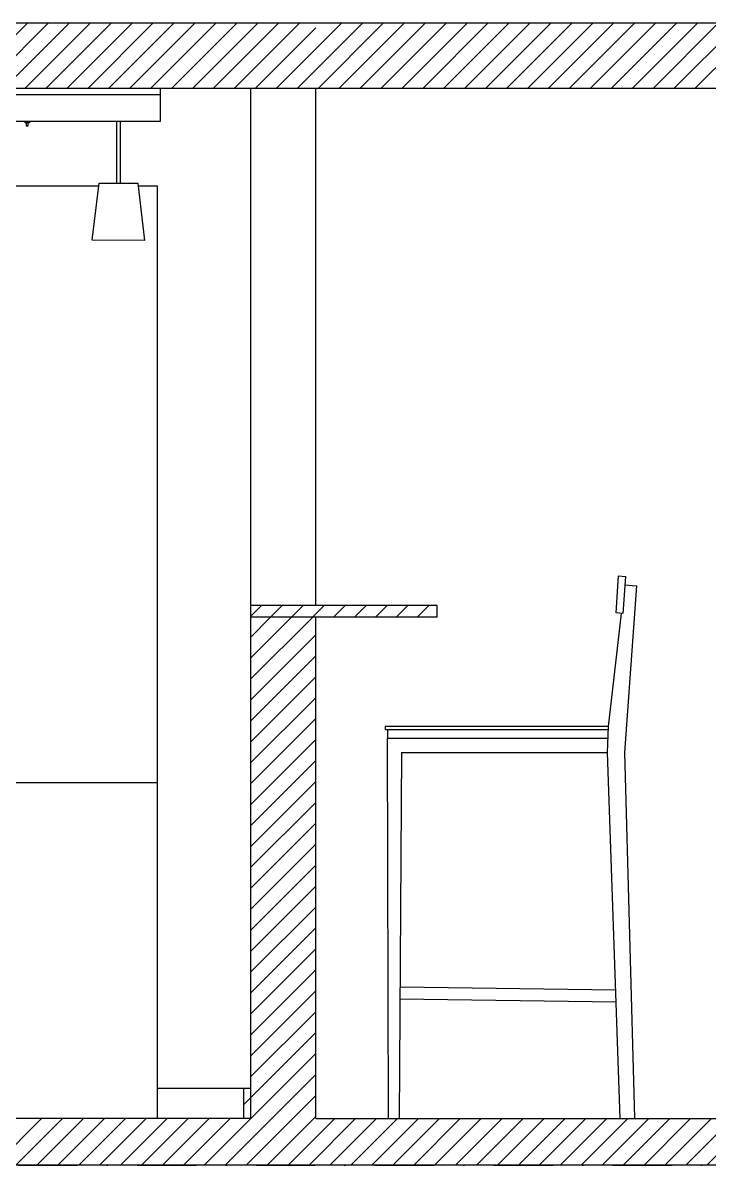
# Model space of a CAD drawing. Header units: millimetres. Extents: x 15064 to 17168, y 16262 to 17454.
# Drawn here: x 16519.3 to 16666.5, y 16648 to 16893 of the extents above; entities that cross this region are included whole.
import ezdxf

# ---------------------------------------------------------------- set-up
doc = ezdxf.new("R2010")
doc.units = ezdxf.units.MM
doc.linetypes.add('TRATTOPUNTO', pattern=[25.4, 12.7, -6.35, 0, -6.35])
for name, color, linetype in [('ACCESSORI - furniture', 81, 'Continuous'), ('muri', 30, 'Continuous'), ('muri non sezionati', 31, 'Continuous'), ('piastrelle', 11, 'Continuous'), ('sezioni', 235, 'Continuous')]:
    doc.layers.add(name, color=color, linetype=linetype)

msp = doc.modelspace()

# ---------------------------------------------------------------- hatches: boundary and pattern name
h = msp.add_hatch()
h.set_pattern_fill('ANSI31', color=256)
h.paths.add_polyline_path([(16608.12, 16767.99), (16568.12, 16767.99), (16568.12, 16765.49), (16608.12, 16765.49)])
at = {"layer": 'muri'}
h = msp.add_hatch(dxfattribs=at)
h.set_pattern_fill('ANSI31', color=256)
h.paths.add_polyline_path([(16880.36, 16892.99), (16596.12, 16892.99), (16596.12, 16878.99), (16866.36, 16878.99), (16866.36, 16657.99), (16596.12, 16657.99), (16596.12, 16647.99), (16880.36, 16647.99)])
at = {"layer": 'piastrelle'}
h = msp.add_hatch(dxfattribs=at)
h.set_pattern_fill('ANSI31', color=256)
h.paths.add_polyline_path([(16284.12, 16664.49), (16282.62, 16664.49), (16282.62, 16657.99), (16284.12, 16657.99)])
h.paths.add_polyline_path([(16568.12, 16664.49), (16566.62, 16664.49), (16566.62, 16657.99), (16568.12, 16657.99)])

# ---------------------------------------------------------------- linework, layer by layer
for p, q in [((16535.56, 16857.99), (16488.63, 16857.99)), ((16548.12, 16857.99), (16544, 16857.99)), ((16548.12, 16657.99), (16548.12, 16857.99)), ((16650.9, 16772.23), (16648.28, 16736.5)), ((16648.35, 16772.44), (16650.9, 16772.23)), ((16608.12, 16767.99), (16568.12, 16767.99)), ((16568.12, 16767.99), (16568.12, 16765.49)), ((16608.12, 16765.49), (16608.12, 16767.99)), ((16608.12, 16765.49), (16568.12, 16765.49)), ((16644.86, 16742.05), (16647.65, 16766.34)), ((16597.54, 16739.53), (16597.54, 16741.4)), ((16644.64, 16736.5), (16644.86, 16742.05)), ((16644.76, 16739.53), (16597.4, 16739.53)), ((16597.4, 16739.53), (16597.59, 16657.99)), ((16600.5, 16736.5), (16599.96, 16658.01)), ((16600.5, 16736.5), (16644.64, 16736.5)), ((16647.36, 16658.01), (16644.64, 16736.5)), ((16648.28, 16736.5), (16650.47, 16658.12)), ((16548.01, 16729.99), (16488.5, 16729.99)), ((16548.01, 16729.99), (16501.84, 16729.99)), ((16600.16, 16686.2), (16646.41, 16685.56)), ((16646.49, 16682.95), (16600.14, 16683.59)), ((16548.12, 16657.99), (16488.62, 16657.99))]:
    msp.add_line(p, q)
for points in [[(16647.03, 16774.41), (16648.48, 16774.26), (16647.93, 16766.31), (16646.48, 16766.46), (16647.03, 16774.41)], [(16644.86, 16742.05), (16596.94, 16742.05), (16596.94, 16741.4), (16644.84, 16741.4)]]:
    msp.add_lwpolyline(points)
at = {"layer": 'ACCESSORI - furniture'}
for p, q in [((16460.9, 16878.99), (16548.71, 16878.99)), ((16548.71, 16878.99), (16548.71, 16871.8)), ((16460.9, 16877.6), (16548.7, 16877.6)), ((16548.71, 16871.8), (16460.9, 16871.8)), ((16519.75, 16871.57), (16519.75, 16871.8)), ((16520.44, 16871.57), (16519.75, 16871.57)), ((16520.67, 16871.57), (16519.98, 16871.57)), ((16519.98, 16871.57), (16519.98, 16870.87)), ((16519.98, 16870.87), (16520.44, 16870.87)), ((16520.44, 16870.87), (16520.44, 16871.57)), ((16520.67, 16871.8), (16520.67, 16871.57)), ((16539.43, 16858.58), (16539.43, 16871.8)), ((16540.13, 16871.8), (16540.13, 16858.58)), ((16534.15, 16846.39), (16535.63, 16858.58)), ((16535.63, 16858.58), (16539.43, 16858.58)), ((16539.43, 16858.58), (16540.13, 16858.58)), ((16540.13, 16858.58), (16543.94, 16858.58)), ((16543.94, 16858.58), (16545.35, 16846.33)), ((16545.35, 16846.33), (16534.15, 16846.39))]:
    msp.add_line(p, q, dxfattribs=at)
at = {"layer": 'muri'}
for p, q in [((16268.62, 16892.99), (16582.12, 16892.99)), ((16582.12, 16892.99), (16880.36, 16892.99)), ((16282.62, 16878.99), (16568.12, 16878.99)), ((16568.12, 16878.99), (16866.36, 16878.99)), ((16582.12, 16765.49), (16568.12, 16765.49)), ((16568.12, 16765.49), (16568.12, 16657.99)), ((16582.12, 16657.99), (16582.12, 16765.49)), ((16568.12, 16657.99), (16282.62, 16657.99)), ((16582.12, 16657.99), (16596.12, 16657.99)), ((16596.12, 16657.99), (16866.36, 16657.99)), ((16880.36, 16647.99), (16268.62, 16647.99))]:
    msp.add_line(p, q, dxfattribs=at)
at = {"layer": 'muri', "linetype": 'Continuous'}
for p, q in [((16506.31, 16878.99), (16520.31, 16892.99)), ((16510.8, 16878.99), (16524.8, 16892.99)), ((16515.29, 16878.99), (16529.29, 16892.99)), ((16519.78, 16878.99), (16533.78, 16892.99)), ((16524.27, 16878.99), (16538.27, 16892.99)), ((16528.76, 16878.99), (16542.76, 16892.99)), ((16533.25, 16878.99), (16547.25, 16892.99)), ((16537.74, 16878.99), (16551.74, 16892.99)), ((16542.23, 16878.99), (16556.23, 16892.99)), ((16546.72, 16878.99), (16560.72, 16892.99)), ((16551.21, 16878.99), (16565.21, 16892.99)), ((16555.7, 16878.99), (16569.7, 16892.99)), ((16560.19, 16878.99), (16574.19, 16892.99)), ((16564.68, 16878.99), (16578.68, 16892.99)), ((16573.66, 16878.99), (16587.66, 16892.99)), ((16578.15, 16878.99), (16592.15, 16892.99)), ((16569.17, 16878.99), (16582.12, 16891.93)), ((16582.64, 16878.99), (16596.12, 16892.46)), ((16587.13, 16878.99), (16596.12, 16887.97)), ((16591.62, 16878.99), (16596.12, 16883.48)), ((16568.12, 16761.19), (16572.41, 16765.49)), ((16568.12, 16756.7), (16576.9, 16765.49)), ((16568.12, 16752.21), (16581.37, 16765.46)), ((16568.12, 16747.72), (16582.12, 16761.72)), ((16568.12, 16743.23), (16582.12, 16757.23)), ((16568.12, 16738.74), (16582.12, 16752.74)), ((16568.12, 16734.25), (16582.12, 16748.25)), ((16568.12, 16729.76), (16582.12, 16743.76)), ((16568.12, 16725.27), (16582.12, 16739.27)), ((16568.12, 16720.78), (16582.12, 16734.78)), ((16568.12, 16716.29), (16582.12, 16730.29)), ((16568.12, 16711.8), (16582.12, 16725.8)), ((16568.12, 16707.31), (16582.12, 16721.31)), ((16568.12, 16702.82), (16582.12, 16716.82)), ((16568.12, 16698.33), (16582.12, 16712.33)), ((16568.12, 16693.84), (16582.12, 16707.84)), ((16568.12, 16689.35), (16582.12, 16703.35)), ((16568.12, 16684.86), (16582.12, 16698.86)), ((16568.12, 16680.37), (16582.12, 16694.37)), ((16568.12, 16675.88), (16582.12, 16689.88)), ((16568.12, 16671.39), (16582.12, 16685.39)), ((16568.12, 16666.9), (16582.12, 16680.9)), ((16568.12, 16662.41), (16582.12, 16676.41)), ((16558.19, 16647.99), (16582.12, 16671.92)), ((16562.68, 16647.99), (16582.12, 16667.43)), ((16567.17, 16647.99), (16582.12, 16662.94)), ((16513.29, 16647.99), (16523.29, 16657.99)), ((16517.78, 16647.99), (16527.78, 16657.99)), ((16522.27, 16647.99), (16532.27, 16657.99)), ((16526.76, 16647.99), (16536.76, 16657.99)), ((16531.25, 16647.99), (16541.25, 16657.99)), ((16535.74, 16647.99), (16545.74, 16657.99)), ((16540.23, 16647.99), (16550.23, 16657.99)), ((16544.72, 16647.99), (16554.72, 16657.99)), ((16549.21, 16647.99), (16559.21, 16657.99)), ((16553.7, 16647.99), (16563.7, 16657.99)), ((16571.66, 16647.99), (16582.12, 16658.45)), ((16576.15, 16647.99), (16586.15, 16657.99)), ((16580.64, 16647.99), (16590.64, 16657.99)), ((16585.13, 16647.99), (16595.13, 16657.99)), ((16589.62, 16647.99), (16596.12, 16654.49)), ((16594.11, 16647.99), (16596.12, 16650))]:
    msp.add_line(p, q, dxfattribs=at)
at = {"layer": 'muri non sezionati'}
for p, q in [((16568.12, 16878.99), (16568.12, 16767.99)), ((16582.12, 16767.99), (16582.12, 16878.99))]:
    msp.add_line(p, q, dxfattribs=at)
at = {"layer": 'piastrelle'}
for p, q in [((16548.12, 16664.49), (16548.12, 16664.49)), ((16548.12, 16664.49), (16568.12, 16664.49)), ((16566.62, 16664.49), (16566.62, 16664.49)), ((16566.62, 16664.49), (16566.62, 16657.99))]:
    msp.add_line(p, q, dxfattribs=at)
at = {"layer": 'sezioni', "linetype": 'TRATTOPUNTO'}
for p, q in [((16237.79, 16892.99), (16915.2, 16892.99)), ((16237.79, 16647.99), (16915.2, 16647.99))]:
    msp.add_line(p, q, dxfattribs=at)

doc.saveas('drawing.dxf')
